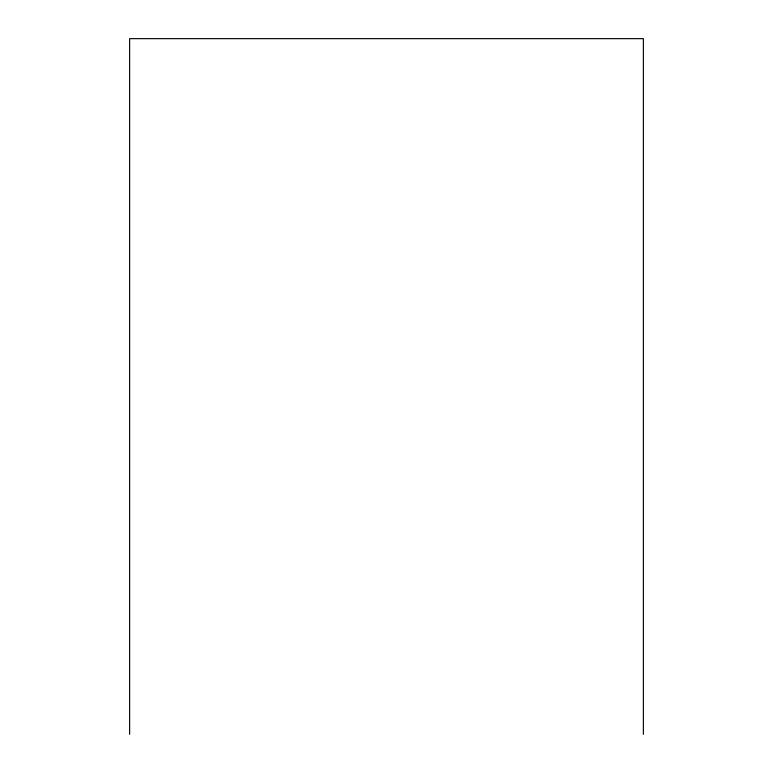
<?xml version="1.0" encoding="UTF-8"?>
<svg xmlns="http://www.w3.org/2000/svg" width="773" height="773" viewBox="0 0 773 773"><rect width="100%" height="100%" fill="white"/><g stroke="black" fill="none" stroke-linecap="round" stroke-linejoin="round"><path stroke-width="1.16" d="M643.378 734.35L643.378 38.65L129.622 38.65L129.622 734.35"/></g></svg>
